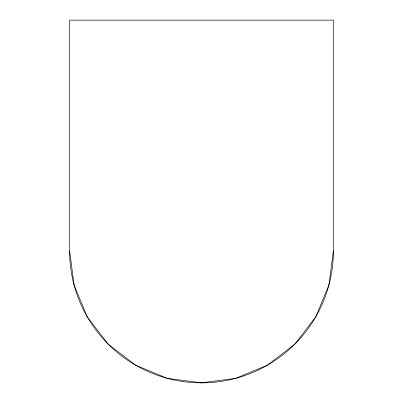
<?xml version="1.0" encoding="UTF-8"?>
<svg xmlns="http://www.w3.org/2000/svg" width="403" height="403" viewBox="0 0 403 403"><rect width="100%" height="100%" fill="white"/><g stroke="black" fill="none" stroke-linecap="round" stroke-linejoin="round"><path stroke-width="0.6" d="M333.392 250.958L328.898 285.097L315.72 316.904L294.759 344.222L267.446 365.178L235.634 378.357L201.5 382.85L167.366 378.357L135.554 365.178L108.241 344.222L87.28 316.904L74.102 285.097L69.608 250.958L69.608 20.15L333.392 20.15L333.392 250.958A131.892 131.892 0 0 1 201.5 382.85A131.892 131.892 0 0 1 69.608 250.958"/></g></svg>
